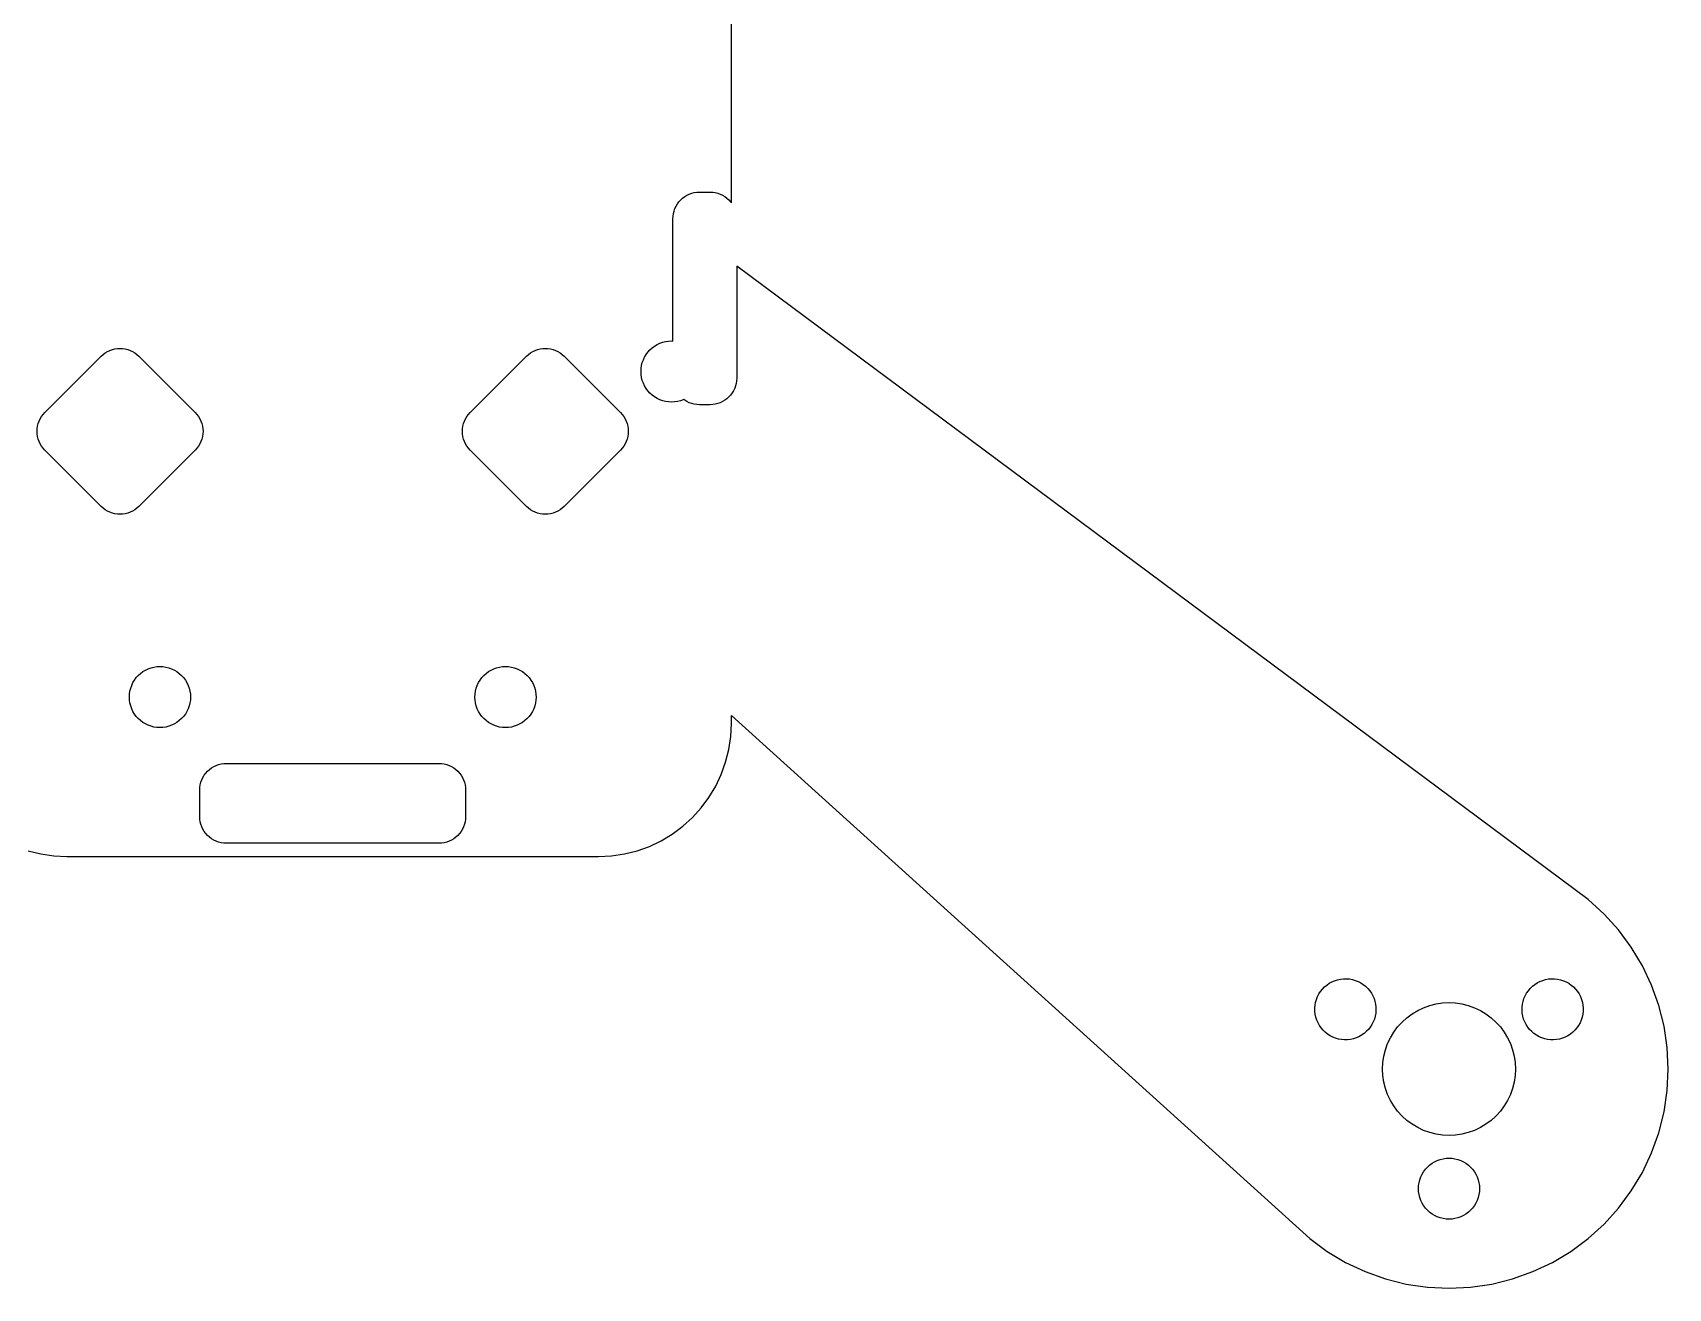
# Model space of a CAD drawing. Header units: metres. Extents: x -50 to 50, y -47 to 47.
# Drawn here: x -11.3 to 50.2, y -47.2 to 0 of the extents above; entities that cross this region are included whole.
import ezdxf

# ---------------------------------------------------------------- set-up
doc = ezdxf.new("R2010")
doc.units = ezdxf.units.M

msp = doc.modelspace()

# ---------------------------------------------------------------- linework, layer by layer
for p, q in [((15, -6.40199), (15, 6.40199)), ((13.2444, -6.16853), (13.3286, -6.11807)), ((13.3286, -6.11807), (13.4173, -6.07613)), ((13.4173, -6.07613), (13.5097, -6.04306)), ((13.5097, -6.04306), (13.6049, -6.01921)), ((13.6049, -6.01921), (13.702, -6.00482)), ((13.702, -6.00482), (13.8, -6)), ((13.8, -6), (14.2, -6)), ((14.2, -6), (14.298, -6.00482)), ((14.298, -6.00482), (14.3951, -6.01921)), ((14.3951, -6.01921), (14.4903, -6.04306)), ((14.4903, -6.04306), (14.5827, -6.07613)), ((14.5827, -6.07613), (14.6714, -6.11807)), ((14.6714, -6.11807), (14.7556, -6.16853)), ((12.8192, -6.80492), (12.8431, -6.70972)), ((12.8431, -6.70972), (12.8761, -6.61731)), ((12.8761, -6.61731), (12.9181, -6.52861)), ((12.9181, -6.52861), (12.9685, -6.44443)), ((12.9685, -6.44443), (13.027, -6.3656)), ((13.027, -6.3656), (13.0929, -6.29289)), ((13.0929, -6.29289), (13.1656, -6.22699)), ((13.1656, -6.22699), (13.2444, -6.16853)), ((14.7556, -6.16853), (14.8344, -6.22699)), ((14.8344, -6.22699), (14.9071, -6.29289)), ((14.9071, -6.29289), (14.973, -6.3656)), ((14.973, -6.3656), (15, -6.40199)), ((12.8, -7), (12.8048, -6.90198)), ((12.8, -11.6024), (12.8, -7)), ((12.8048, -6.90198), (12.8192, -6.80492)), ((47.2337, -32.6227), (15.2, -8.78535)), ((15.2, -8.78535), (15.2, -13)), ((12.2079, -11.7358), (12.3099, -11.6875)), ((12.3099, -11.6875), (12.4162, -11.6495)), ((12.4162, -11.6495), (12.5256, -11.6221)), ((12.5256, -11.6221), (12.6373, -11.6055)), ((12.6373, -11.6055), (12.75, -11.6)), ((12.75, -11.6), (12.8, -11.6024)), ((-10.8284, -14.2929), (-8.70709, -12.1716)), ((-8.70709, -12.1716), (-8.63438, -12.1057)), ((-8.63438, -12.1057), (-8.55557, -12.0472)), ((-8.55557, -12.0472), (-8.47139, -11.9967)), ((-8.47139, -11.9967), (-8.38266, -11.9548)), ((-8.38266, -11.9548), (-8.29028, -11.9217)), ((-8.29028, -11.9217), (-8.19508, -11.8979)), ((-8.19508, -11.8979), (-8.09801, -11.8835)), ((-8.09801, -11.8835), (-8, -11.8787)), ((-8, -11.8787), (-7.90198, -11.8835)), ((-7.90198, -11.8835), (-7.8049, -11.8979)), ((-7.8049, -11.8979), (-7.7097, -11.9217)), ((-7.7097, -11.9217), (-7.61732, -11.9548)), ((-7.61732, -11.9548), (-7.52859, -11.9967)), ((-7.52859, -11.9967), (-7.44441, -12.0472)), ((-7.44441, -12.0472), (-7.3656, -12.1057)), ((-7.3656, -12.1057), (-7.29289, -12.1716)), ((-7.29289, -12.1716), (-5.17157, -14.2929)), ((5.17157, -14.2929), (7.29289, -12.1716)), ((7.29289, -12.1716), (7.3656, -12.1057)), ((7.3656, -12.1057), (7.44441, -12.0472)), ((7.44441, -12.0472), (7.52859, -11.9967)), ((7.52859, -11.9967), (7.61732, -11.9548)), ((7.61732, -11.9548), (7.7097, -11.9217)), ((7.7097, -11.9217), (7.8049, -11.8979)), ((7.8049, -11.8979), (7.90198, -11.8835)), ((7.90198, -11.8835), (8, -11.8787)), ((8, -11.8787), (8.09801, -11.8835)), ((8.09801, -11.8835), (8.19508, -11.8979)), ((8.19508, -11.8979), (8.29028, -11.9217)), ((8.29028, -11.9217), (8.38266, -11.9548)), ((8.38266, -11.9548), (8.47139, -11.9967)), ((8.47139, -11.9967), (8.55557, -12.0472)), ((8.55557, -12.0472), (8.63438, -12.1057)), ((8.63438, -12.1057), (8.70709, -12.1716)), ((8.70709, -12.1716), (10.8284, -14.2929)), ((11.6875, -12.3099), (11.7358, -12.2079)), ((11.7358, -12.2079), (11.7938, -12.1111)), ((11.7938, -12.1111), (11.861, -12.0204)), ((11.861, -12.0204), (11.9368, -11.9368)), ((11.9368, -11.9368), (12.0204, -11.861)), ((12.0204, -11.861), (12.1111, -11.7938)), ((12.1111, -11.7938), (12.2079, -11.7358)), ((11.6, -12.75), (11.6055, -12.6373)), ((11.6055, -12.8627), (11.6, -12.75)), ((11.6055, -12.6373), (11.6221, -12.5256)), ((11.6221, -12.9743), (11.6055, -12.8627)), ((11.6221, -12.5256), (11.6495, -12.4162)), ((11.6495, -12.4162), (11.6875, -12.3099)), ((11.6495, -13.0838), (11.6221, -12.9743)), ((11.6875, -13.1901), (11.6495, -13.0838)), ((11.7358, -13.2921), (11.6875, -13.1901)), ((11.7938, -13.3889), (11.7358, -13.2921)), ((11.861, -13.4795), (11.7938, -13.3889)), ((11.9368, -13.5632), (11.861, -13.4795)), ((15.0819, -13.4714), (15.0315, -13.5556)), ((15.1239, -13.3827), (15.0819, -13.4714)), ((15.1569, -13.2903), (15.1239, -13.3827)), ((15.1808, -13.1951), (15.1569, -13.2903)), ((15.1952, -13.098), (15.1808, -13.1951)), ((15.2, -13), (15.1952, -13.098)), ((12.0204, -13.639), (11.9368, -13.5632)), ((12.1111, -13.7062), (12.0204, -13.639)), ((12.2079, -13.7642), (12.1111, -13.7062)), ((12.3099, -13.8125), (12.2079, -13.7642)), ((12.4162, -13.8505), (12.3099, -13.8125)), ((12.5256, -13.8779), (12.4162, -13.8505)), ((12.6373, -13.8945), (12.5256, -13.8779)), ((12.75, -13.9), (12.6373, -13.8945)), ((12.8627, -13.8945), (12.75, -13.9)), ((12.9743, -13.8779), (12.8627, -13.8945)), ((13.0838, -13.8505), (12.9743, -13.8779)), ((13.1901, -13.8125), (13.0838, -13.8505)), ((13.2076, -13.8042), (13.1901, -13.8125)), ((13.2444, -13.8315), (13.2076, -13.8042)), ((13.3286, -13.8819), (13.2444, -13.8315)), ((13.4173, -13.9239), (13.3286, -13.8819)), ((13.5097, -13.9569), (13.4173, -13.9239)), ((13.6049, -13.9808), (13.5097, -13.9569)), ((13.702, -13.9952), (13.6049, -13.9808)), ((13.8, -14), (13.702, -13.9952)), ((14.2, -14), (13.8, -14)), ((14.298, -13.9952), (14.2, -14)), ((14.3951, -13.9808), (14.298, -13.9952)), ((14.4903, -13.9569), (14.3951, -13.9808)), ((14.5827, -13.9239), (14.4903, -13.9569)), ((14.6714, -13.8819), (14.5827, -13.9239)), ((14.7556, -13.8315), (14.6714, -13.8819)), ((14.8344, -13.773), (14.7556, -13.8315)), ((14.9071, -13.7071), (14.8344, -13.773)), ((14.973, -13.6344), (14.9071, -13.7071)), ((15.0315, -13.5556), (14.973, -13.6344)), ((-11.1021, -14.8049), (-11.0782, -14.7097)), ((-11.0782, -14.7097), (-11.0452, -14.6173)), ((-11.0452, -14.6173), (-11.0032, -14.5286)), ((-11.0032, -14.5286), (-10.9528, -14.4444)), ((-10.9528, -14.4444), (-10.8943, -14.3656)), ((-10.8943, -14.3656), (-10.8284, -14.2929)), ((-5.17157, -14.2929), (-5.10567, -14.3656)), ((-5.10567, -14.3656), (-5.04721, -14.4444)), ((-5.04721, -14.4444), (-4.99675, -14.5286)), ((-4.99675, -14.5286), (-4.95479, -14.6173)), ((-4.95479, -14.6173), (-4.92174, -14.7097)), ((-4.92174, -14.7097), (-4.89789, -14.8049)), ((4.89789, -14.8049), (4.92174, -14.7097)), ((4.92174, -14.7097), (4.95479, -14.6173)), ((4.95479, -14.6173), (4.99675, -14.5286)), ((4.99675, -14.5286), (5.04721, -14.4444)), ((5.04721, -14.4444), (5.10567, -14.3656)), ((5.10567, -14.3656), (5.17157, -14.2929)), ((10.8284, -14.2929), (10.8943, -14.3656)), ((10.8943, -14.3656), (10.9528, -14.4444)), ((10.9528, -14.4444), (11.0032, -14.5286)), ((11.0032, -14.5286), (11.0452, -14.6173)), ((11.0452, -14.6173), (11.0782, -14.7097)), ((11.0782, -14.7097), (11.1021, -14.8049)), ((-11.1213, -15), (-11.1165, -14.902)), ((-11.1165, -15.098), (-11.1213, -15)), ((-11.1165, -14.902), (-11.1021, -14.8049)), ((-11.1021, -15.1951), (-11.1165, -15.098)), ((-11.0782, -15.2903), (-11.1021, -15.1951)), ((-11.0452, -15.3827), (-11.0782, -15.2903)), ((-11.0032, -15.4714), (-11.0452, -15.3827)), ((-4.95479, -15.3827), (-4.99675, -15.4714)), ((-4.92174, -15.2903), (-4.95479, -15.3827)), ((-4.89789, -15.1951), (-4.92174, -15.2903)), ((-4.89789, -14.8049), (-4.88348, -14.902)), ((-4.88348, -15.098), (-4.89789, -15.1951)), ((-4.88348, -14.902), (-4.87868, -15)), ((-4.87868, -15), (-4.88348, -15.098)), ((4.87868, -15), (4.88348, -14.902)), ((4.88348, -15.098), (4.87868, -15)), ((4.88348, -14.902), (4.89789, -14.8049)), ((4.89789, -15.1951), (4.88348, -15.098)), ((4.92174, -15.2903), (4.89789, -15.1951)), ((4.95479, -15.3827), (4.92174, -15.2903)), ((4.99675, -15.4714), (4.95479, -15.3827)), ((11.0452, -15.3827), (11.0032, -15.4714)), ((11.0782, -15.2903), (11.0452, -15.3827)), ((11.1021, -15.1951), (11.0782, -15.2903)), ((11.1021, -14.8049), (11.1165, -14.902)), ((11.1165, -15.098), (11.1021, -15.1951)), ((11.1165, -14.902), (11.1213, -15)), ((11.1213, -15), (11.1165, -15.098)), ((-10.9528, -15.5556), (-11.0032, -15.4714)), ((-10.8943, -15.6344), (-10.9528, -15.5556)), ((-10.8284, -15.7071), (-10.8943, -15.6344)), ((-8.70709, -17.8284), (-10.8284, -15.7071)), ((-5.17157, -15.7071), (-7.29289, -17.8284)), ((-5.10567, -15.6344), (-5.17157, -15.7071)), ((-5.04721, -15.5556), (-5.10567, -15.6344)), ((-4.99675, -15.4714), (-5.04721, -15.5556)), ((5.04721, -15.5556), (4.99675, -15.4714)), ((5.10567, -15.6344), (5.04721, -15.5556)), ((5.17157, -15.7071), (5.10567, -15.6344)), ((7.29289, -17.8284), (5.17157, -15.7071)), ((10.8284, -15.7071), (8.70709, -17.8284)), ((10.8943, -15.6344), (10.8284, -15.7071)), ((10.9528, -15.5556), (10.8943, -15.6344)), ((11.0032, -15.4714), (10.9528, -15.5556)), ((-8.63438, -17.8943), (-8.70709, -17.8284)), ((-7.29289, -17.8284), (-7.3656, -17.8943)), ((7.3656, -17.8943), (7.29289, -17.8284)), ((8.70709, -17.8284), (8.63438, -17.8943)), ((-8.55557, -17.9528), (-8.63438, -17.8943)), ((-8.47139, -18.0032), (-8.55557, -17.9528)), ((-8.38266, -18.0452), (-8.47139, -18.0032)), ((-8.29028, -18.0782), (-8.38266, -18.0452)), ((-8.19508, -18.1021), (-8.29028, -18.0782)), ((-8.09801, -18.1165), (-8.19508, -18.1021)), ((-8, -18.1213), (-8.09801, -18.1165)), ((-7.90198, -18.1165), (-8, -18.1213)), ((-7.8049, -18.1021), (-7.90198, -18.1165)), ((-7.7097, -18.0782), (-7.8049, -18.1021)), ((-7.61732, -18.0452), (-7.7097, -18.0782)), ((-7.52859, -18.0032), (-7.61732, -18.0452)), ((-7.44441, -17.9528), (-7.52859, -18.0032)), ((-7.3656, -17.8943), (-7.44441, -17.9528)), ((7.44441, -17.9528), (7.3656, -17.8943)), ((7.52859, -18.0032), (7.44441, -17.9528)), ((7.61732, -18.0452), (7.52859, -18.0032)), ((7.7097, -18.0782), (7.61732, -18.0452)), ((7.8049, -18.1021), (7.7097, -18.0782)), ((7.90198, -18.1165), (7.8049, -18.1021)), ((8, -18.1213), (7.90198, -18.1165)), ((8.09801, -18.1165), (8, -18.1213)), ((8.19508, -18.1021), (8.09801, -18.1165)), ((8.29028, -18.0782), (8.19508, -18.1021)), ((8.38266, -18.0452), (8.29028, -18.0782)), ((8.47139, -18.0032), (8.38266, -18.0452)), ((8.55557, -17.9528), (8.47139, -18.0032)), ((8.63438, -17.8943), (8.55557, -17.9528)), ((-7.1389, -24.0438), (-7.0421, -23.9858)), ((-7.0421, -23.9858), (-6.94008, -23.9375)), ((-6.94008, -23.9375), (-6.83382, -23.8995)), ((-6.83382, -23.8995), (-6.72435, -23.8721)), ((-6.72435, -23.8721), (-6.61272, -23.8555)), ((-6.61272, -23.8555), (-6.5, -23.85)), ((-6.5, -23.85), (-6.38727, -23.8555)), ((-6.38727, -23.8555), (-6.27563, -23.8721)), ((-6.27563, -23.8721), (-6.16617, -23.8995)), ((-6.16617, -23.8995), (-6.05991, -23.9375)), ((-6.05991, -23.9375), (-5.95789, -23.9858)), ((-5.95789, -23.9858), (-5.86108, -24.0438)), ((5.86108, -24.0438), (5.95789, -23.9858)), ((5.95789, -23.9858), (6.05991, -23.9375)), ((6.05991, -23.9375), (6.16617, -23.8995)), ((6.16617, -23.8995), (6.27563, -23.8721)), ((6.27563, -23.8721), (6.38727, -23.8555)), ((6.38727, -23.8555), (6.5, -23.85)), ((6.5, -23.85), (6.61272, -23.8555)), ((6.61272, -23.8555), (6.72435, -23.8721)), ((6.72435, -23.8721), (6.83382, -23.8995)), ((6.83382, -23.8995), (6.94008, -23.9375)), ((6.94008, -23.9375), (7.0421, -23.9858)), ((7.0421, -23.9858), (7.1389, -24.0438)), ((-7.60048, -24.6662), (-7.56245, -24.5599)), ((-7.56245, -24.5599), (-7.51421, -24.4579)), ((-7.51421, -24.4579), (-7.45618, -24.3611)), ((-7.45618, -24.3611), (-7.38896, -24.2704)), ((-7.38896, -24.2704), (-7.31317, -24.1868)), ((-7.31317, -24.1868), (-7.22954, -24.111)), ((-7.22954, -24.111), (-7.1389, -24.0438)), ((-5.86108, -24.0438), (-5.77045, -24.111)), ((-5.77045, -24.111), (-5.68681, -24.1868)), ((-5.68681, -24.1868), (-5.61102, -24.2704)), ((-5.61102, -24.2704), (-5.54381, -24.3611)), ((-5.54381, -24.3611), (-5.48578, -24.4579)), ((-5.48578, -24.4579), (-5.43753, -24.5599)), ((-5.43753, -24.5599), (-5.39951, -24.6662)), ((5.39951, -24.6662), (5.43753, -24.5599)), ((5.43753, -24.5599), (5.48578, -24.4579)), ((5.48578, -24.4579), (5.54381, -24.3611)), ((5.54381, -24.3611), (5.61102, -24.2704)), ((5.61102, -24.2704), (5.68681, -24.1868)), ((5.68681, -24.1868), (5.77045, -24.111)), ((5.77045, -24.111), (5.86108, -24.0438)), ((7.1389, -24.0438), (7.22954, -24.111)), ((7.22954, -24.111), (7.31317, -24.1868)), ((7.31317, -24.1868), (7.38896, -24.2704)), ((7.38896, -24.2704), (7.45618, -24.3611)), ((7.45618, -24.3611), (7.51421, -24.4579)), ((7.51421, -24.4579), (7.56245, -24.5599)), ((7.56245, -24.5599), (7.60048, -24.6662)), ((-7.64999, -25), (-7.64445, -24.8873)), ((-7.64445, -25.1127), (-7.64999, -25)), ((-7.64445, -24.8873), (-7.6279, -24.7756)), ((-7.6279, -25.2243), (-7.64445, -25.1127)), ((-7.6279, -24.7756), (-7.60048, -24.6662)), ((-7.60048, -25.3338), (-7.6279, -25.2243)), ((-5.39951, -24.6662), (-5.37209, -24.7756)), ((-5.37209, -25.2243), (-5.39951, -25.3338)), ((-5.37209, -24.7756), (-5.35553, -24.8873)), ((-5.35553, -25.1127), (-5.37209, -25.2243)), ((-5.35553, -24.8873), (-5.34999, -25)), ((-5.34999, -25), (-5.35553, -25.1127)), ((5.34999, -25), (5.35553, -24.8873)), ((5.35553, -25.1127), (5.34999, -25)), ((5.35553, -24.8873), (5.37209, -24.7756)), ((5.37209, -25.2243), (5.35553, -25.1127)), ((5.37209, -24.7756), (5.39951, -24.6662)), ((5.39951, -25.3338), (5.37209, -25.2243)), ((7.60048, -24.6662), (7.6279, -24.7756)), ((7.6279, -25.2243), (7.60048, -25.3338)), ((7.6279, -24.7756), (7.64445, -24.8873)), ((7.64445, -25.1127), (7.6279, -25.2243)), ((7.64445, -24.8873), (7.64999, -25)), ((7.64999, -25), (7.64445, -25.1127)), ((-7.56245, -25.4401), (-7.60048, -25.3338)), ((-7.51421, -25.5421), (-7.56245, -25.4401)), ((-7.45618, -25.6389), (-7.51421, -25.5421)), ((-7.38896, -25.7295), (-7.45618, -25.6389)), ((-7.31317, -25.8132), (-7.38896, -25.7295)), ((-7.22954, -25.889), (-7.31317, -25.8132)), ((-5.68681, -25.8132), (-5.77045, -25.889)), ((-5.61102, -25.7295), (-5.68681, -25.8132)), ((-5.54381, -25.6389), (-5.61102, -25.7295)), ((-5.48578, -25.5421), (-5.54381, -25.6389)), ((-5.43753, -25.4401), (-5.48578, -25.5421)), ((-5.39951, -25.3338), (-5.43753, -25.4401)), ((5.43753, -25.4401), (5.39951, -25.3338)), ((5.48578, -25.5421), (5.43753, -25.4401)), ((5.54381, -25.6389), (5.48578, -25.5421)), ((5.61102, -25.7295), (5.54381, -25.6389)), ((5.68681, -25.8132), (5.61102, -25.7295)), ((5.77045, -25.889), (5.68681, -25.8132)), ((7.31317, -25.8132), (7.22954, -25.889)), ((7.38896, -25.7295), (7.31317, -25.8132)), ((7.45618, -25.6389), (7.38896, -25.7295)), ((7.51421, -25.5421), (7.45618, -25.6389)), ((7.56245, -25.4401), (7.51421, -25.5421)), ((7.60048, -25.3338), (7.56245, -25.4401)), ((15, -26), (15, -25.6983)), ((15, -25.6983), (36.7663, -45.3773)), ((-7.1389, -25.9562), (-7.22954, -25.889)), ((-7.0421, -26.0142), (-7.1389, -25.9562)), ((-6.94008, -26.0625), (-7.0421, -26.0142)), ((-6.83382, -26.1005), (-6.94008, -26.0625)), ((-6.72435, -26.1279), (-6.83382, -26.1005)), ((-6.61272, -26.1445), (-6.72435, -26.1279)), ((-6.5, -26.15), (-6.61272, -26.1445)), ((-6.38727, -26.1445), (-6.5, -26.15)), ((-6.27563, -26.1279), (-6.38727, -26.1445)), ((-6.16617, -26.1005), (-6.27563, -26.1279)), ((-6.05991, -26.0625), (-6.16617, -26.1005)), ((-5.95789, -26.0142), (-6.05991, -26.0625)), ((-5.86108, -25.9562), (-5.95789, -26.0142)), ((-5.77045, -25.889), (-5.86108, -25.9562)), ((5.86108, -25.9562), (5.77045, -25.889)), ((5.95789, -26.0142), (5.86108, -25.9562)), ((6.05991, -26.0625), (5.95789, -26.0142)), ((6.16617, -26.1005), (6.05991, -26.0625)), ((6.27563, -26.1279), (6.16617, -26.1005)), ((6.38727, -26.1445), (6.27563, -26.1279)), ((6.5, -26.15), (6.38727, -26.1445)), ((6.61272, -26.1445), (6.5, -26.15)), ((6.72435, -26.1279), (6.61272, -26.1445)), ((6.83382, -26.1005), (6.72435, -26.1279)), ((6.94008, -26.0625), (6.83382, -26.1005)), ((7.0421, -26.0142), (6.94008, -26.0625)), ((7.1389, -25.9562), (7.0421, -26.0142)), ((7.22954, -25.889), (7.1389, -25.9562)), ((14.9759, -26.4901), (15, -26)), ((14.7847, -27.4514), (14.9039, -26.9754)), ((14.9039, -26.9754), (14.9759, -26.4901)), ((-4.6344, -27.727), (-4.55557, -27.6685)), ((-4.55557, -27.6685), (-4.47139, -27.6181)), ((-4.47139, -27.6181), (-4.38269, -27.5761)), ((-4.38269, -27.5761), (-4.29028, -27.5431)), ((-4.29028, -27.5431), (-4.19508, -27.5192)), ((-4.19508, -27.5192), (-4.09802, -27.5048)), ((-4.09802, -27.5048), (-4, -27.5)), ((-4, -27.5), (4, -27.5)), ((4, -27.5), (4.09802, -27.5048)), ((4.09802, -27.5048), (4.19508, -27.5192)), ((4.19508, -27.5192), (4.29028, -27.5431)), ((4.29028, -27.5431), (4.38269, -27.5761)), ((4.38269, -27.5761), (4.47139, -27.6181)), ((4.47139, -27.6181), (4.55557, -27.6685)), ((4.55557, -27.6685), (4.6344, -27.727)), ((14.6194, -27.9134), (14.7847, -27.4514)), ((-4.99518, -28.402), (-4.98079, -28.3049)), ((-4.98079, -28.3049), (-4.95694, -28.2097)), ((-4.95694, -28.2097), (-4.92387, -28.1173)), ((-4.92387, -28.1173), (-4.88193, -28.0286)), ((-4.88193, -28.0286), (-4.83147, -27.9444)), ((-4.83147, -27.9444), (-4.77301, -27.8656)), ((-4.77301, -27.8656), (-4.70711, -27.7929)), ((-4.70711, -27.7929), (-4.6344, -27.727)), ((4.6344, -27.727), (4.70711, -27.7929)), ((4.70711, -27.7929), (4.77301, -27.8656)), ((4.77301, -27.8656), (4.83147, -27.9444)), ((4.83147, -27.9444), (4.88193, -28.0286)), ((4.88193, -28.0286), (4.92387, -28.1173)), ((4.92387, -28.1173), (4.95694, -28.2097)), ((4.95694, -28.2097), (4.98079, -28.3049)), ((4.98079, -28.3049), (4.99518, -28.402)), ((14.4096, -28.357), (14.6194, -27.9134)), ((-5, -28.5), (-4.99518, -28.402)), ((-5, -29.5), (-5, -28.5)), ((4.99518, -28.402), (5, -28.5)), ((5, -28.5), (5, -29.5)), ((13.8651, -29.172), (14.1573, -28.7778)), ((14.1573, -28.7778), (14.4096, -28.357)), ((-4.99518, -29.598), (-5, -29.5)), ((5, -29.5), (4.99518, -29.598)), ((13.172, -29.8651), (13.5355, -29.5355)), ((13.5355, -29.5355), (13.8651, -29.172)), ((-4.98079, -29.6951), (-4.99518, -29.598)), ((-4.95694, -29.7903), (-4.98079, -29.6951)), ((-4.92387, -29.8827), (-4.95694, -29.7903)), ((-4.88193, -29.9714), (-4.92387, -29.8827)), ((-4.83147, -30.0556), (-4.88193, -29.9714)), ((-4.77301, -30.1344), (-4.83147, -30.0556)), ((-4.70711, -30.2071), (-4.77301, -30.1344)), ((4.77301, -30.1344), (4.70711, -30.2071)), ((4.83147, -30.0556), (4.77301, -30.1344)), ((4.88193, -29.9714), (4.83147, -30.0556)), ((4.92387, -29.8827), (4.88193, -29.9714)), ((4.95694, -29.7903), (4.92387, -29.8827)), ((4.98079, -29.6951), (4.95694, -29.7903)), ((4.99518, -29.598), (4.98079, -29.6951)), ((12.7778, -30.1573), (13.172, -29.8651)), ((-4.6344, -30.273), (-4.70711, -30.2071)), ((-4.55557, -30.3315), (-4.6344, -30.273)), ((-4.47139, -30.3819), (-4.55557, -30.3315)), ((-4.38269, -30.4239), (-4.47139, -30.3819)), ((-4.29028, -30.4569), (-4.38269, -30.4239)), ((-4.19508, -30.4808), (-4.29028, -30.4569)), ((-4.09802, -30.4952), (-4.19508, -30.4808)), ((-4, -30.5), (-4.09802, -30.4952)), ((4, -30.5), (-4, -30.5)), ((4.09802, -30.4952), (4, -30.5)), ((4.19508, -30.4808), (4.09802, -30.4952)), ((4.29028, -30.4569), (4.19508, -30.4808)), ((4.38269, -30.4239), (4.29028, -30.4569)), ((4.47139, -30.3819), (4.38269, -30.4239)), ((4.55557, -30.3315), (4.47139, -30.3819)), ((4.6344, -30.273), (4.55557, -30.3315)), ((4.70711, -30.2071), (4.6344, -30.273)), ((11.4514, -30.7847), (11.9134, -30.6194)), ((11.9134, -30.6194), (12.357, -30.4096)), ((12.357, -30.4096), (12.7778, -30.1573)), ((-11.4514, -30.7847), (-10.9754, -30.9039)), ((-10.9754, -30.9039), (-10.4901, -30.9759)), ((-10.4901, -30.9759), (-10, -31)), ((-10, -31), (10, -31)), ((10, -31), (10.4901, -30.9759)), ((10.4901, -30.9759), (10.9754, -30.9039)), ((10.9754, -30.9039), (11.4514, -30.7847)), ((47.8336, -33.1664), (47.2337, -32.6227)), ((48.3773, -33.7663), (47.8336, -33.1664)), ((48.8596, -34.4165), (48.3773, -33.7663)), ((49.2758, -35.111), (48.8596, -34.4165)), ((37.5943, -35.7186), (37.6978, -35.6737)), ((37.6978, -35.6737), (37.8053, -35.6392)), ((37.8053, -35.6392), (37.9156, -35.6154)), ((37.9156, -35.6154), (38.0277, -35.6025)), ((38.0277, -35.6025), (38.1405, -35.6006)), ((38.1405, -35.6006), (38.253, -35.6098)), ((38.253, -35.6098), (38.364, -35.6301)), ((38.364, -35.6301), (38.4725, -35.661)), ((38.4725, -35.661), (38.5775, -35.7025)), ((45.4225, -35.7025), (45.5275, -35.661)), ((45.5275, -35.661), (45.636, -35.6301)), ((45.636, -35.6301), (45.747, -35.6098)), ((45.747, -35.6098), (45.8595, -35.6006)), ((45.8595, -35.6006), (45.9723, -35.6025)), ((45.9723, -35.6025), (46.0844, -35.6154)), ((46.0844, -35.6154), (46.1947, -35.6392)), ((46.1947, -35.6392), (46.3022, -35.6737)), ((46.3022, -35.6737), (46.4057, -35.7186)), ((49.622, -35.8428), (49.2758, -35.111)), ((37.0139, -36.3804), (37.0554, -36.2754)), ((37.0554, -36.2754), (37.107, -36.175)), ((37.107, -36.175), (37.1681, -36.0802)), ((37.1681, -36.0802), (37.2383, -35.9918)), ((37.2383, -35.9918), (37.3168, -35.9107)), ((37.3168, -35.9107), (37.4028, -35.8376)), ((37.4028, -35.8376), (37.4956, -35.7734)), ((37.4956, -35.7734), (37.5943, -35.7186)), ((38.5775, -35.7025), (38.6779, -35.7541)), ((38.6779, -35.7541), (38.7727, -35.8152)), ((38.7727, -35.8152), (38.8611, -35.8854)), ((38.8611, -35.8854), (38.9422, -35.9639)), ((38.9422, -35.9639), (39.0152, -36.0499)), ((39.0152, -36.0499), (39.0795, -36.1427)), ((39.0795, -36.1427), (39.1343, -36.2414)), ((39.1343, -36.2414), (39.1792, -36.3449)), ((44.8208, -36.3449), (44.8657, -36.2414)), ((44.8657, -36.2414), (44.9205, -36.1427)), ((44.9205, -36.1427), (44.9848, -36.0499)), ((44.9848, -36.0499), (45.0578, -35.9639)), ((45.0578, -35.9639), (45.1389, -35.8854)), ((45.1389, -35.8854), (45.2273, -35.8152)), ((45.2273, -35.8152), (45.3221, -35.7541)), ((45.3221, -35.7541), (45.4225, -35.7025)), ((46.4057, -35.7186), (46.5044, -35.7734)), ((46.5044, -35.7734), (46.5972, -35.8376)), ((46.5972, -35.8376), (46.6832, -35.9107)), ((46.6832, -35.9107), (46.7617, -35.9918)), ((46.7617, -35.9918), (46.8319, -36.0802)), ((46.8319, -36.0802), (46.893, -36.175)), ((46.893, -36.175), (46.9446, -36.2754)), ((46.9446, -36.2754), (46.9861, -36.3804)), ((49.8947, -36.6051), (49.622, -35.8428)), ((36.9535, -36.7124), (36.9627, -36.5999)), ((36.9554, -36.8252), (36.9535, -36.7124)), ((36.9682, -36.9373), (36.9554, -36.8252)), ((36.9627, -36.5999), (36.9829, -36.4889)), ((36.9829, -36.4889), (37.0139, -36.3804)), ((39.1792, -36.3449), (39.2137, -36.4524)), ((39.2137, -36.4524), (39.2375, -36.5627)), ((39.2431, -36.9001), (39.2229, -37.0111)), ((39.2375, -36.5627), (39.2504, -36.6748)), ((39.2523, -36.7876), (39.2431, -36.9001)), ((39.2504, -36.6748), (39.2523, -36.7876)), ((40.414, -37.0675), (40.6111, -36.9213)), ((40.6111, -36.9213), (40.8215, -36.7952)), ((40.8215, -36.7952), (41.0433, -36.6903)), ((41.0433, -36.6903), (41.2743, -36.6077)), ((41.2743, -36.6077), (41.5123, -36.548)), ((41.5123, -36.548), (41.755, -36.512)), ((41.755, -36.512), (42, -36.5)), ((42, -36.5), (42.245, -36.512)), ((42.245, -36.512), (42.4877, -36.548)), ((42.4877, -36.548), (42.7257, -36.6077)), ((42.7257, -36.6077), (42.9567, -36.6903)), ((42.9567, -36.6903), (43.1785, -36.7952)), ((43.1785, -36.7952), (43.3889, -36.9213)), ((43.3889, -36.9213), (43.586, -37.0675)), ((44.7477, -36.7876), (44.7496, -36.6748)), ((44.7569, -36.9001), (44.7477, -36.7876)), ((44.7496, -36.6748), (44.7625, -36.5627)), ((44.7771, -37.0111), (44.7569, -36.9001)), ((44.7625, -36.5627), (44.7863, -36.4524)), ((44.7863, -36.4524), (44.8208, -36.3449)), ((46.9861, -36.3804), (47.0171, -36.4889)), ((47.0171, -36.4889), (47.0373, -36.5999)), ((47.0446, -36.8252), (47.0318, -36.9373)), ((47.0373, -36.5999), (47.0465, -36.7124)), ((47.0465, -36.7124), (47.0446, -36.8252)), ((50.0915, -37.3905), (49.8947, -36.6051)), ((36.9921, -37.0477), (36.9682, -36.9373)), ((37.0266, -37.1551), (36.9921, -37.0477)), ((37.0715, -37.2586), (37.0266, -37.1551)), ((37.1263, -37.3573), (37.0715, -37.2586)), ((37.1905, -37.4501), (37.1263, -37.3573)), ((37.2635, -37.5361), (37.1905, -37.4501)), ((37.3447, -37.6146), (37.2635, -37.5361)), ((38.9675, -37.5083), (38.889, -37.5894)), ((39.0377, -37.4199), (38.9675, -37.5083)), ((39.0988, -37.325), (39.0377, -37.4199)), ((39.1504, -37.2246), (39.0988, -37.325)), ((39.1919, -37.1197), (39.1504, -37.2246)), ((39.2229, -37.0111), (39.1919, -37.1197)), ((39.9213, -37.6111), (40.0675, -37.414)), ((40.0675, -37.414), (40.2322, -37.2322)), ((40.2322, -37.2322), (40.414, -37.0675)), ((43.586, -37.0675), (43.7678, -37.2322)), ((43.7678, -37.2322), (43.9325, -37.414)), ((43.9325, -37.414), (44.0787, -37.6111)), ((44.8081, -37.1197), (44.7771, -37.0111)), ((44.8496, -37.2246), (44.8081, -37.1197)), ((44.9012, -37.325), (44.8496, -37.2246)), ((44.9623, -37.4199), (44.9012, -37.325)), ((45.0325, -37.5083), (44.9623, -37.4199)), ((45.111, -37.5894), (45.0325, -37.5083)), ((46.7365, -37.5361), (46.6553, -37.6146)), ((46.8095, -37.4501), (46.7365, -37.5361)), ((46.8737, -37.3573), (46.8095, -37.4501)), ((46.9285, -37.2586), (46.8737, -37.3573)), ((46.9734, -37.1551), (46.9285, -37.2586)), ((47.0079, -37.0477), (46.9734, -37.1551)), ((47.0318, -36.9373), (47.0079, -37.0477)), ((50.2103, -38.1913), (50.0915, -37.3905)), ((37.433, -37.6848), (37.3447, -37.6146)), ((37.5279, -37.7459), (37.433, -37.6848)), ((37.6283, -37.7975), (37.5279, -37.7459)), ((37.7332, -37.839), (37.6283, -37.7975)), ((37.8418, -37.87), (37.7332, -37.839)), ((37.9528, -37.8902), (37.8418, -37.87)), ((38.0653, -37.8994), (37.9528, -37.8902)), ((38.1781, -37.8976), (38.0653, -37.8994)), ((38.2902, -37.8846), (38.1781, -37.8976)), ((38.4005, -37.8608), (38.2902, -37.8846)), ((38.508, -37.8263), (38.4005, -37.8608)), ((38.6115, -37.7814), (38.508, -37.8263)), ((38.7102, -37.7266), (38.6115, -37.7814)), ((38.803, -37.6624), (38.7102, -37.7266)), ((38.889, -37.5894), (38.803, -37.6624)), ((39.6077, -38.2743), (39.6903, -38.0433)), ((39.6903, -38.0433), (39.7952, -37.8215)), ((39.7952, -37.8215), (39.9213, -37.6111)), ((44.0787, -37.6111), (44.2048, -37.8215)), ((44.2048, -37.8215), (44.3097, -38.0433)), ((44.3097, -38.0433), (44.3923, -38.2743)), ((45.197, -37.6624), (45.111, -37.5894)), ((45.2898, -37.7266), (45.197, -37.6624)), ((45.3885, -37.7814), (45.2898, -37.7266)), ((45.492, -37.8263), (45.3885, -37.7814)), ((45.5995, -37.8608), (45.492, -37.8263)), ((45.7098, -37.8846), (45.5995, -37.8608)), ((45.8219, -37.8976), (45.7098, -37.8846)), ((45.9347, -37.8994), (45.8219, -37.8976)), ((46.0472, -37.8902), (45.9347, -37.8994)), ((46.1582, -37.87), (46.0472, -37.8902)), ((46.2668, -37.839), (46.1582, -37.87)), ((46.3717, -37.7975), (46.2668, -37.839)), ((46.4721, -37.7459), (46.3717, -37.7975)), ((46.567, -37.6848), (46.4721, -37.7459)), ((46.6553, -37.6146), (46.567, -37.6848)), ((39.5, -39), (39.512, -38.755)), ((39.512, -38.755), (39.548, -38.5123)), ((39.548, -38.5123), (39.6077, -38.2743)), ((44.3923, -38.2743), (44.452, -38.5123)), ((44.452, -38.5123), (44.488, -38.755)), ((44.488, -38.755), (44.5, -39)), ((50.25, -39), (50.2103, -38.1913)), ((39.512, -39.245), (39.5, -39)), ((39.548, -39.4877), (39.512, -39.245)), ((44.488, -39.245), (44.452, -39.4877)), ((44.5, -39), (44.488, -39.245)), ((50.2103, -39.8086), (50.25, -39)), ((39.6077, -39.7257), (39.548, -39.4877)), ((39.6903, -39.9567), (39.6077, -39.7257)), ((39.7952, -40.1785), (39.6903, -39.9567)), ((44.3097, -39.9567), (44.2048, -40.1785)), ((44.3923, -39.7257), (44.3097, -39.9567)), ((44.452, -39.4877), (44.3923, -39.7257)), ((50.0915, -40.6095), (50.2103, -39.8086)), ((39.9213, -40.3889), (39.7952, -40.1785)), ((40.0675, -40.586), (39.9213, -40.3889)), ((40.2322, -40.7678), (40.0675, -40.586)), ((43.9325, -40.586), (43.7678, -40.7678)), ((44.0787, -40.3889), (43.9325, -40.586)), ((44.2048, -40.1785), (44.0787, -40.3889)), ((49.8947, -41.3948), (50.0915, -40.6095)), ((40.414, -40.9325), (40.2322, -40.7678)), ((40.6111, -41.0787), (40.414, -40.9325)), ((40.8215, -41.2048), (40.6111, -41.0787)), ((41.0433, -41.3097), (40.8215, -41.2048)), ((43.1785, -41.2048), (42.9567, -41.3097)), ((43.3889, -41.0787), (43.1785, -41.2048)), ((43.586, -40.9325), (43.3889, -41.0787)), ((43.7678, -40.7678), (43.586, -40.9325)), ((41.2743, -41.3923), (41.0433, -41.3097)), ((41.5123, -41.452), (41.2743, -41.3923)), ((41.755, -41.488), (41.5123, -41.452)), ((42, -41.5), (41.755, -41.488)), ((42.245, -41.488), (42, -41.5)), ((42.4877, -41.452), (42.245, -41.488)), ((42.7257, -41.3923), (42.4877, -41.452)), ((42.9567, -41.3097), (42.7257, -41.3923)), ((49.622, -42.1571), (49.8947, -41.3948)), ((41.4579, -42.4858), (41.5599, -42.4375)), ((41.5599, -42.4375), (41.6662, -42.3995)), ((41.6662, -42.3995), (41.7757, -42.3721)), ((41.7757, -42.3721), (41.8873, -42.3555)), ((41.8873, -42.3555), (42, -42.35)), ((42, -42.35), (42.1127, -42.3555)), ((42.1127, -42.3555), (42.2243, -42.3721)), ((42.2243, -42.3721), (42.3338, -42.3995)), ((42.3338, -42.3995), (42.4401, -42.4375)), ((42.4401, -42.4375), (42.5421, -42.4858)), ((49.2758, -42.889), (49.622, -42.1571)), ((40.8995, -43.1662), (40.9375, -43.0599)), ((40.9375, -43.0599), (40.9858, -42.9579)), ((40.9858, -42.9579), (41.0438, -42.8611)), ((41.0438, -42.8611), (41.111, -42.7704)), ((41.111, -42.7704), (41.1868, -42.6868)), ((41.1868, -42.6868), (41.2705, -42.611)), ((41.2705, -42.611), (41.3611, -42.5438)), ((41.3611, -42.5438), (41.4579, -42.4858)), ((42.5421, -42.4858), (42.6389, -42.5438)), ((42.6389, -42.5438), (42.7295, -42.611)), ((42.7295, -42.611), (42.8132, -42.6868)), ((42.8132, -42.6868), (42.889, -42.7704)), ((42.889, -42.7704), (42.9562, -42.8611)), ((42.9562, -42.8611), (43.0142, -42.9579)), ((43.0142, -42.9579), (43.0625, -43.0599)), ((43.0625, -43.0599), (43.1005, -43.1662)), ((48.8596, -43.5835), (49.2758, -42.889)), ((40.85, -43.5), (40.8555, -43.3873)), ((40.8555, -43.6127), (40.85, -43.5)), ((40.8555, -43.3873), (40.8721, -43.2756)), ((40.8721, -43.7243), (40.8555, -43.6127)), ((40.8721, -43.2756), (40.8995, -43.1662)), ((43.1005, -43.1662), (43.1279, -43.2756)), ((43.1279, -43.2756), (43.1445, -43.3873)), ((43.1445, -43.6127), (43.1279, -43.7243)), ((43.1445, -43.3873), (43.15, -43.5)), ((43.15, -43.5), (43.1445, -43.6127)), ((48.3773, -44.2337), (48.8596, -43.5835)), ((40.8995, -43.8338), (40.8721, -43.7243)), ((40.9375, -43.9401), (40.8995, -43.8338)), ((40.9858, -44.0421), (40.9375, -43.9401)), ((41.0438, -44.1389), (40.9858, -44.0421)), ((41.111, -44.2295), (41.0438, -44.1389)), ((41.1868, -44.3132), (41.111, -44.2295)), ((42.889, -44.2295), (42.8132, -44.3132)), ((42.9562, -44.1389), (42.889, -44.2295)), ((43.0142, -44.0421), (42.9562, -44.1389)), ((43.0625, -43.9401), (43.0142, -44.0421)), ((43.1005, -43.8338), (43.0625, -43.9401)), ((43.1279, -43.7243), (43.1005, -43.8338)), ((47.8336, -44.8336), (48.3773, -44.2337)), ((41.2705, -44.389), (41.1868, -44.3132)), ((41.3611, -44.4562), (41.2705, -44.389)), ((41.4579, -44.5142), (41.3611, -44.4562)), ((41.5599, -44.5625), (41.4579, -44.5142)), ((41.6662, -44.6005), (41.5599, -44.5625)), ((41.7757, -44.6279), (41.6662, -44.6005)), ((41.8873, -44.6445), (41.7757, -44.6279)), ((42, -44.65), (41.8873, -44.6445)), ((42.1127, -44.6445), (42, -44.65)), ((42.2243, -44.6279), (42.1127, -44.6445)), ((42.3338, -44.6005), (42.2243, -44.6279)), ((42.4401, -44.5625), (42.3338, -44.6005)), ((42.5421, -44.5142), (42.4401, -44.5625)), ((42.6389, -44.4562), (42.5421, -44.5142)), ((42.7295, -44.389), (42.6389, -44.4562)), ((42.8132, -44.3132), (42.7295, -44.389)), ((47.2337, -45.3773), (47.8336, -44.8336)), ((36.7663, -45.3773), (37.4165, -45.8596)), ((46.5835, -45.8596), (47.2337, -45.3773)), ((37.4165, -45.8596), (38.111, -46.2758)), ((45.889, -46.2758), (46.5835, -45.8596)), ((38.111, -46.2758), (38.8428, -46.622)), ((38.8428, -46.622), (39.6051, -46.8947)), ((44.3948, -46.8947), (45.1571, -46.622)), ((45.1571, -46.622), (45.889, -46.2758)), ((39.6051, -46.8947), (40.3905, -47.0915)), ((40.3905, -47.0915), (41.1913, -47.2103)), ((41.1913, -47.2103), (42, -47.25)), ((42, -47.25), (42.8086, -47.2103)), ((42.8086, -47.2103), (43.6095, -47.0915)), ((43.6095, -47.0915), (44.3948, -46.8947))]:
    msp.add_line(p, q)

doc.saveas('drawing.dxf')
